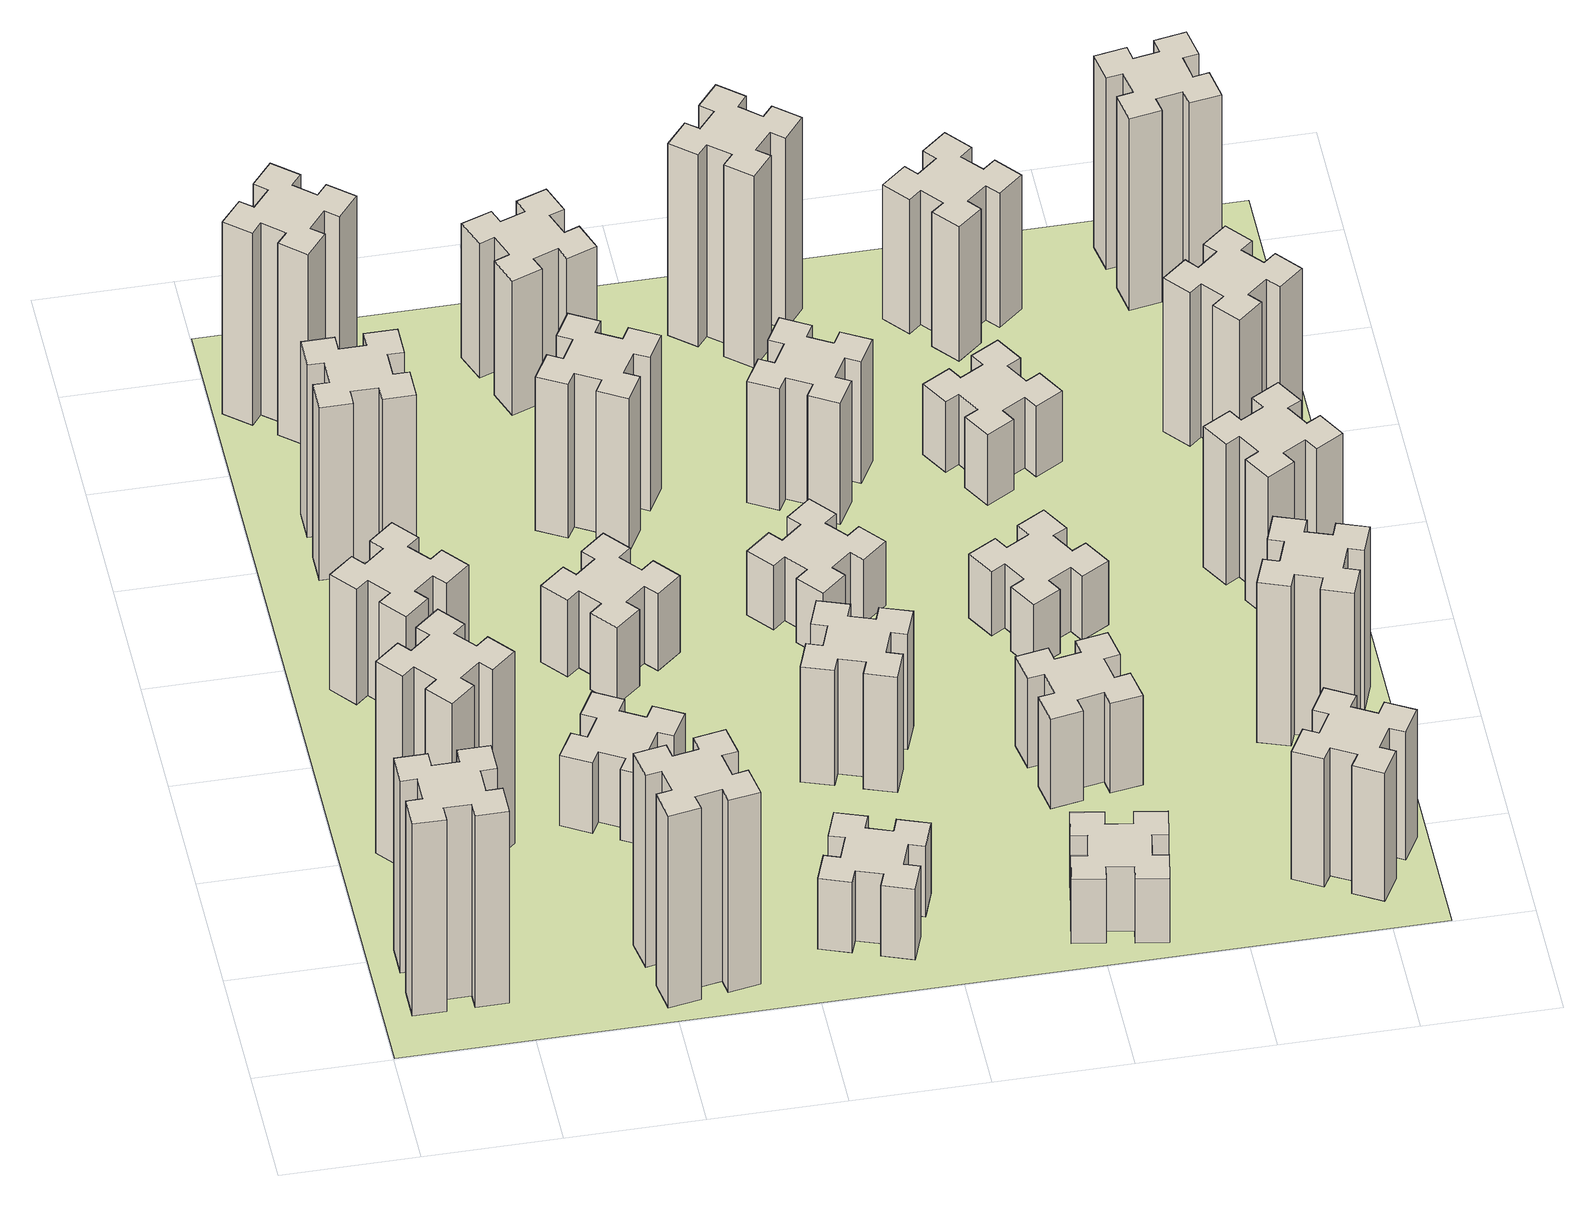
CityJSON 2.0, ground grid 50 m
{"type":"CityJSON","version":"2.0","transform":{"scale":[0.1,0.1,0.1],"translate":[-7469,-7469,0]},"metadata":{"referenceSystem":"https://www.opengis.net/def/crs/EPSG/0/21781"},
"CityObjects":{
"building1":{"type":"Building","attributes":{"class":"1000","function":"1000","usage":"1000","yearOfConstruction":2016,"roofType":"1000","measuredHeight":90,"storeysAboveGround":30,"storeysBelowGround":0},"geometry":[{"type":"Solid","lod":"1","boundaries":[[[[0,1,2,3,4,5,6,7,8,9,10,11,12,13,14,15,16,17,18,19]],[[17,16,20,21]],[[16,15,22,20]],[[15,14,23,22]],[[14,13,24,23]],[[13,12,25,24]],[[12,11,26,25]],[[11,10,27,26]],[[10,9,28,27]],[[9,8,29,28]],[[8,7,30,29]],[[7,6,31,30]],[[6,5,32,31]],[[5,4,33,32]],[[4,3,34,33]],[[3,2,35,34]],[[2,1,36,35]],[[1,0,37,36]],[[0,19,38,37]],[[19,18,39,38]],[[18,17,21,39]],[[24,25,26,27,28,29,30,31,32,33,34,35,36,37,38,39,21,20,22,23]]]]}]},
"building2":{"type":"Building","attributes":{"class":"1000","function":"1000","usage":"1000","yearOfConstruction":2016,"roofType":"1000","measuredHeight":90,"storeysAboveGround":30,"storeysBelowGround":0},"geometry":[{"type":"Solid","lod":"1","boundaries":[[[[40,41,42,43,44,45,46,47,48,49,50,51,52,53,54,55,56,57,58,59]],[[57,56,60,61]],[[56,55,62,60]],[[55,54,63,62]],[[54,53,64,63]],[[53,52,65,64]],[[52,51,66,65]],[[51,50,67,66]],[[50,49,68,67]],[[49,48,69,68]],[[48,47,70,69]],[[47,46,71,70]],[[46,45,72,71]],[[45,44,73,72]],[[44,43,74,73]],[[43,42,75,74]],[[42,41,76,75]],[[41,40,77,76]],[[40,59,78,77]],[[59,58,79,78]],[[58,57,61,79]],[[64,65,66,67,68,69,70,71,72,73,74,75,76,77,78,79,61,60,62,63]]]]}]},
"building3":{"type":"Building","attributes":{"class":"1000","function":"1000","usage":"1000","yearOfConstruction":2016,"roofType":"1000","measuredHeight":54,"storeysAboveGround":30,"storeysBelowGround":0},"geometry":[{"type":"Solid","lod":"1","boundaries":[[[[80,81,82,83,84,85,86,87,88,89,90,91,92,93,94,95,96,97,98,99]],[[97,96,100,101]],[[96,95,102,100]],[[95,94,103,102]],[[94,93,104,103]],[[93,92,105,104]],[[92,91,106,105]],[[91,90,107,106]],[[90,89,108,107]],[[89,88,109,108]],[[88,87,110,109]],[[87,86,111,110]],[[86,85,112,111]],[[85,84,113,112]],[[84,83,114,113]],[[83,82,115,114]],[[82,81,116,115]],[[81,80,117,116]],[[80,99,118,117]],[[99,98,119,118]],[[98,97,101,119]],[[104,105,106,107,108,109,110,111,112,113,114,115,116,117,118,119,101,100,102,103]]]]}]},
"building4":{"type":"Building","attributes":{"class":"1000","function":"1000","usage":"1000","yearOfConstruction":2016,"roofType":"1000","measuredHeight":81,"storeysAboveGround":30,"storeysBelowGround":0},"geometry":[{"type":"Solid","lod":"1","boundaries":[[[[120,121,122,123,124,125,126,127,128,129,130,131,132,133,134,135,136,137,138,139]],[[137,136,140,141]],[[136,135,142,140]],[[135,134,143,142]],[[134,133,144,143]],[[133,132,145,144]],[[132,131,146,145]],[[131,130,147,146]],[[130,129,148,147]],[[129,128,149,148]],[[128,127,150,149]],[[127,126,151,150]],[[126,125,152,151]],[[125,124,153,152]],[[124,123,154,153]],[[123,122,155,154]],[[122,121,156,155]],[[121,120,157,156]],[[120,139,158,157]],[[139,138,159,158]],[[138,137,141,159]],[[144,145,146,147,148,149,150,151,152,153,154,155,156,157,158,159,141,140,142,143]]]]}]},
"building5":{"type":"Building","attributes":{"class":"1000","function":"1000","usage":"1000","yearOfConstruction":2016,"roofType":"1000","measuredHeight":90,"storeysAboveGround":30,"storeysBelowGround":0},"geometry":[{"type":"Solid","lod":"1","boundaries":[[[[160,161,162,163,164,165,166,167,168,169,170,171,172,173,174,175,176,177,178,179]],[[177,176,180,181]],[[176,175,182,180]],[[175,174,183,182]],[[174,173,184,183]],[[173,172,185,184]],[[172,171,186,185]],[[171,170,187,186]],[[170,169,188,187]],[[169,168,189,188]],[[168,167,190,189]],[[167,166,191,190]],[[166,165,192,191]],[[165,164,193,192]],[[164,163,194,193]],[[163,162,195,194]],[[162,161,196,195]],[[161,160,197,196]],[[160,179,198,197]],[[179,178,199,198]],[[178,177,181,199]],[[184,185,186,187,188,189,190,191,192,193,194,195,196,197,198,199,181,180,182,183]]]]}]},
"building6":{"type":"Building","attributes":{"class":"1000","function":"1000","usage":"1000","yearOfConstruction":2016,"roofType":"1000","measuredHeight":90,"storeysAboveGround":30,"storeysBelowGround":0},"geometry":[{"type":"Solid","lod":"1","boundaries":[[[[200,201,202,203,204,205,206,207,208,209,210,211,212,213,214,215,216,217,218,219]],[[217,216,220,221]],[[216,215,222,220]],[[215,214,223,222]],[[214,213,224,223]],[[213,212,225,224]],[[212,211,226,225]],[[211,210,227,226]],[[210,209,228,227]],[[209,208,229,228]],[[208,207,230,229]],[[207,206,231,230]],[[206,205,232,231]],[[205,204,233,232]],[[204,203,234,233]],[[203,202,235,234]],[[202,201,236,235]],[[201,200,237,236]],[[200,219,238,237]],[[219,218,239,238]],[[218,217,221,239]],[[224,225,226,227,228,229,230,231,232,233,234,235,236,237,238,239,221,220,222,223]]]]}]},
"building7":{"type":"Building","attributes":{"class":"1000","function":"1000","usage":"1000","yearOfConstruction":2016,"roofType":"1000","measuredHeight":33,"storeysAboveGround":30,"storeysBelowGround":0},"geometry":[{"type":"Solid","lod":"1","boundaries":[[[[240,241,242,243,244,245,246,247,248,249,250,251,252,253,254,255,256,257,258,259]],[[257,256,260,261]],[[256,255,262,260]],[[255,254,263,262]],[[254,253,264,263]],[[253,252,265,264]],[[252,251,266,265]],[[251,250,267,266]],[[250,249,268,267]],[[249,248,269,268]],[[248,247,270,269]],[[247,246,271,270]],[[246,245,272,271]],[[245,244,273,272]],[[244,243,274,273]],[[243,242,275,274]],[[242,241,276,275]],[[241,240,277,276]],[[240,259,278,277]],[[259,258,279,278]],[[258,257,261,279]],[[264,265,266,267,268,269,270,271,272,273,274,275,276,277,278,279,261,260,262,263]]]]}]},
"building8":{"type":"Building","attributes":{"class":"1000","function":"1000","usage":"1000","yearOfConstruction":2016,"roofType":"1000","measuredHeight":36,"storeysAboveGround":30,"storeysBelowGround":0},"geometry":[{"type":"Solid","lod":"1","boundaries":[[[[280,281,282,283,284,285,286,287,288,289,290,291,292,293,294,295,296,297,298,299]],[[297,296,300,301]],[[296,295,302,300]],[[295,294,303,302]],[[294,293,304,303]],[[293,292,305,304]],[[292,291,306,305]],[[291,290,307,306]],[[290,289,308,307]],[[289,288,309,308]],[[288,287,310,309]],[[287,286,311,310]],[[286,285,312,311]],[[285,284,313,312]],[[284,283,314,313]],[[283,282,315,314]],[[282,281,316,315]],[[281,280,317,316]],[[280,299,318,317]],[[299,298,319,318]],[[298,297,301,319]],[[304,305,306,307,308,309,310,311,312,313,314,315,316,317,318,319,301,300,302,303]]]]}]},
"building9":{"type":"Building","attributes":{"class":"1000","function":"1000","usage":"1000","yearOfConstruction":2016,"roofType":"1000","measuredHeight":33,"storeysAboveGround":30,"storeysBelowGround":0},"geometry":[{"type":"Solid","lod":"1","boundaries":[[[[320,321,322,323,324,325,326,327,328,329,330,331,332,333,334,335,336,337,338,339]],[[337,336,340,341]],[[336,335,342,340]],[[335,334,343,342]],[[334,333,344,343]],[[333,332,345,344]],[[332,331,346,345]],[[331,330,347,346]],[[330,329,348,347]],[[329,328,349,348]],[[328,327,350,349]],[[327,326,351,350]],[[326,325,352,351]],[[325,324,353,352]],[[324,323,354,353]],[[323,322,355,354]],[[322,321,356,355]],[[321,320,357,356]],[[320,339,358,357]],[[339,338,359,358]],[[338,337,341,359]],[[344,345,346,347,348,349,350,351,352,353,354,355,356,357,358,359,341,340,342,343]]]]}]},
"building10":{"type":"Building","attributes":{"class":"1000","function":"1000","usage":"1000","yearOfConstruction":2016,"roofType":"1000","measuredHeight":72,"storeysAboveGround":30,"storeysBelowGround":0},"geometry":[{"type":"Solid","lod":"1","boundaries":[[[[360,361,362,363,364,365,366,367,368,369,370,371,372,373,374,375,376,377,378,379]],[[377,376,380,381]],[[376,375,382,380]],[[375,374,383,382]],[[374,373,384,383]],[[373,372,385,384]],[[372,371,386,385]],[[371,370,387,386]],[[370,369,388,387]],[[369,368,389,388]],[[368,367,390,389]],[[367,366,391,390]],[[366,365,392,391]],[[365,364,393,392]],[[364,363,394,393]],[[363,362,395,394]],[[362,361,396,395]],[[361,360,397,396]],[[360,379,398,397]],[[379,378,399,398]],[[378,377,381,399]],[[384,385,386,387,388,389,390,391,392,393,394,395,396,397,398,399,381,380,382,383]]]]}]},
"building11":{"type":"Building","attributes":{"class":"1000","function":"1000","usage":"1000","yearOfConstruction":2016,"roofType":"1000","measuredHeight":63,"storeysAboveGround":30,"storeysBelowGround":0},"geometry":[{"type":"Solid","lod":"1","boundaries":[[[[400,401,402,403,404,405,406,407,408,409,410,411,412,413,414,415,416,417,418,419]],[[417,416,420,421]],[[416,415,422,420]],[[415,414,423,422]],[[414,413,424,423]],[[413,412,425,424]],[[412,411,426,425]],[[411,410,427,426]],[[410,409,428,427]],[[409,408,429,428]],[[408,407,430,429]],[[407,406,431,430]],[[406,405,432,431]],[[405,404,433,432]],[[404,403,434,433]],[[403,402,435,434]],[[402,401,436,435]],[[401,400,437,436]],[[400,419,438,437]],[[419,418,439,438]],[[418,417,421,439]],[[424,425,426,427,428,429,430,431,432,433,434,435,436,437,438,439,421,420,422,423]]]]}]},
"building12":{"type":"Building","attributes":{"class":"1000","function":"1000","usage":"1000","yearOfConstruction":2016,"roofType":"1000","measuredHeight":54,"storeysAboveGround":30,"storeysBelowGround":0},"geometry":[{"type":"Solid","lod":"1","boundaries":[[[[440,441,442,443,444,445,446,447,448,449,450,451,452,453,454,455,456,457,458,459]],[[457,456,460,461]],[[456,455,462,460]],[[455,454,463,462]],[[454,453,464,463]],[[453,452,465,464]],[[452,451,466,465]],[[451,450,467,466]],[[450,449,468,467]],[[449,448,469,468]],[[448,447,470,469]],[[447,446,471,470]],[[446,445,472,471]],[[445,444,473,472]],[[444,443,474,473]],[[443,442,475,474]],[[442,441,476,475]],[[441,440,477,476]],[[440,459,478,477]],[[459,458,479,478]],[[458,457,461,479]],[[464,465,466,467,468,469,470,471,472,473,474,475,476,477,478,479,461,460,462,463]]]]}]},
"building13":{"type":"Building","attributes":{"class":"1000","function":"1000","usage":"1000","yearOfConstruction":2016,"roofType":"1000","measuredHeight":30,"storeysAboveGround":30,"storeysBelowGround":0},"geometry":[{"type":"Solid","lod":"1","boundaries":[[[[480,481,482,483,484,485,486,487,488,489,490,491,492,493,494,495,496,497,498,499]],[[497,496,500,501]],[[496,495,502,500]],[[495,494,503,502]],[[494,493,504,503]],[[493,492,505,504]],[[492,491,506,505]],[[491,490,507,506]],[[490,489,508,507]],[[489,488,509,508]],[[488,487,510,509]],[[487,486,511,510]],[[486,485,512,511]],[[485,484,513,512]],[[484,483,514,513]],[[483,482,515,514]],[[482,481,516,515]],[[481,480,517,516]],[[480,499,518,517]],[[499,498,519,518]],[[498,497,501,519]],[[504,505,506,507,508,509,510,511,512,513,514,515,516,517,518,519,501,500,502,503]]]]}]},
"building14":{"type":"Building","attributes":{"class":"1000","function":"1000","usage":"1000","yearOfConstruction":2016,"roofType":"1000","measuredHeight":30,"storeysAboveGround":30,"storeysBelowGround":0},"geometry":[{"type":"Solid","lod":"1","boundaries":[[[[520,521,522,523,524,525,526,527,528,529,530,531,532,533,534,535,536,537,538,539]],[[537,536,540,541]],[[536,535,542,540]],[[535,534,543,542]],[[534,533,544,543]],[[533,532,545,544]],[[532,531,546,545]],[[531,530,547,546]],[[530,529,548,547]],[[529,528,549,548]],[[528,527,550,549]],[[527,526,551,550]],[[526,525,552,551]],[[525,524,553,552]],[[524,523,554,553]],[[523,522,555,554]],[[522,521,556,555]],[[521,520,557,556]],[[520,539,558,557]],[[539,538,559,558]],[[538,537,541,559]],[[544,545,546,547,548,549,550,551,552,553,554,555,556,557,558,559,541,540,542,543]]]]}]},
"building15":{"type":"Building","attributes":{"class":"1000","function":"1000","usage":"1000","yearOfConstruction":2016,"roofType":"1000","measuredHeight":57,"storeysAboveGround":30,"storeysBelowGround":0},"geometry":[{"type":"Solid","lod":"1","boundaries":[[[[560,561,562,563,564,565,566,567,568,569,570,571,572,573,574,575,576,577,578,579]],[[577,576,580,581]],[[576,575,582,580]],[[575,574,583,582]],[[574,573,584,583]],[[573,572,585,584]],[[572,571,586,585]],[[571,570,587,586]],[[570,569,588,587]],[[569,568,589,588]],[[568,567,590,589]],[[567,566,591,590]],[[566,565,592,591]],[[565,564,593,592]],[[564,563,594,593]],[[563,562,595,594]],[[562,561,596,595]],[[561,560,597,596]],[[560,579,598,597]],[[579,578,599,598]],[[578,577,581,599]],[[584,585,586,587,588,589,590,591,592,593,594,595,596,597,598,599,581,580,582,583]]]]}]},
"building16":{"type":"Building","attributes":{"class":"1000","function":"1000","usage":"1000","yearOfConstruction":2016,"roofType":"1000","measuredHeight":90,"storeysAboveGround":30,"storeysBelowGround":0},"geometry":[{"type":"Solid","lod":"1","boundaries":[[[[600,601,602,603,604,605,606,607,608,609,610,611,612,613,614,615,616,617,618,619]],[[617,616,620,621]],[[616,615,622,620]],[[615,614,623,622]],[[614,613,624,623]],[[613,612,625,624]],[[612,611,626,625]],[[611,610,627,626]],[[610,609,628,627]],[[609,608,629,628]],[[608,607,630,629]],[[607,606,631,630]],[[606,605,632,631]],[[605,604,633,632]],[[604,603,634,633]],[[603,602,635,634]],[[602,601,636,635]],[[601,600,637,636]],[[600,619,638,637]],[[619,618,639,638]],[[618,617,621,639]],[[624,625,626,627,628,629,630,631,632,633,634,635,636,637,638,639,621,620,622,623]]]]}]},
"building17":{"type":"Building","attributes":{"class":"1000","function":"1000","usage":"1000","yearOfConstruction":2016,"roofType":"1000","measuredHeight":42,"storeysAboveGround":30,"storeysBelowGround":0},"geometry":[{"type":"Solid","lod":"1","boundaries":[[[[640,641,642,643,644,645,646,647,648,649,650,651,652,653,654,655,656,657,658,659]],[[657,656,660,661]],[[656,655,662,660]],[[655,654,663,662]],[[654,653,664,663]],[[653,652,665,664]],[[652,651,666,665]],[[651,650,667,666]],[[650,649,668,667]],[[649,648,669,668]],[[648,647,670,669]],[[647,646,671,670]],[[646,645,672,671]],[[645,644,673,672]],[[644,643,674,673]],[[643,642,675,674]],[[642,641,676,675]],[[641,640,677,676]],[[640,659,678,677]],[[659,658,679,678]],[[658,657,661,679]],[[664,665,666,667,668,669,670,671,672,673,674,675,676,677,678,679,661,660,662,663]]]]}]},
"building18":{"type":"Building","attributes":{"class":"1000","function":"1000","usage":"1000","yearOfConstruction":2016,"roofType":"1000","measuredHeight":30,"storeysAboveGround":30,"storeysBelowGround":0},"geometry":[{"type":"Solid","lod":"1","boundaries":[[[[680,681,682,683,684,685,686,687,688,689,690,691,692,693,694,695,696,697,698,699]],[[697,696,700,701]],[[696,695,702,700]],[[695,694,703,702]],[[694,693,704,703]],[[693,692,705,704]],[[692,691,706,705]],[[691,690,707,706]],[[690,689,708,707]],[[689,688,709,708]],[[688,687,710,709]],[[687,686,711,710]],[[686,685,712,711]],[[685,684,713,712]],[[684,683,714,713]],[[683,682,715,714]],[[682,681,716,715]],[[681,680,717,716]],[[680,699,718,717]],[[699,698,719,718]],[[698,697,701,719]],[[704,705,706,707,708,709,710,711,712,713,714,715,716,717,718,719,701,700,702,703]]]]}]},
"building19":{"type":"Building","attributes":{"class":"1000","function":"1000","usage":"1000","yearOfConstruction":2016,"roofType":"1000","measuredHeight":33,"storeysAboveGround":30,"storeysBelowGround":0},"geometry":[{"type":"Solid","lod":"1","boundaries":[[[[720,721,722,723,724,725,726,727,728,729,730,731,732,733,734,735,736,737,738,739]],[[737,736,740,741]],[[736,735,742,740]],[[735,734,743,742]],[[734,733,744,743]],[[733,732,745,744]],[[732,731,746,745]],[[731,730,747,746]],[[730,729,748,747]],[[729,728,749,748]],[[728,727,750,749]],[[727,726,751,750]],[[726,725,752,751]],[[725,724,753,752]],[[724,723,754,753]],[[723,722,755,754]],[[722,721,756,755]],[[721,720,757,756]],[[720,739,758,757]],[[739,738,759,758]],[[738,737,741,759]],[[744,745,746,747,748,749,750,751,752,753,754,755,756,757,758,759,741,740,742,743]]]]}]},
"building20":{"type":"Building","attributes":{"class":"1000","function":"1000","usage":"1000","yearOfConstruction":2016,"roofType":"1000","measuredHeight":60,"storeysAboveGround":30,"storeysBelowGround":0},"geometry":[{"type":"Solid","lod":"1","boundaries":[[[[760,761,762,763,764,765,766,767,768,769,770,771,772,773,774,775,776,777,778,779]],[[777,776,780,781]],[[776,775,782,780]],[[775,774,783,782]],[[774,773,784,783]],[[773,772,785,784]],[[772,771,786,785]],[[771,770,787,786]],[[770,769,788,787]],[[769,768,789,788]],[[768,767,790,789]],[[767,766,791,790]],[[766,765,792,791]],[[765,764,793,792]],[[764,763,794,793]],[[763,762,795,794]],[[762,761,796,795]],[[761,760,797,796]],[[760,779,798,797]],[[779,778,799,798]],[[778,777,781,799]],[[784,785,786,787,788,789,790,791,792,793,794,795,796,797,798,799,781,780,782,783]]]]}]},
"building21":{"type":"Building","attributes":{"class":"1000","function":"1000","usage":"1000","yearOfConstruction":2016,"roofType":"1000","measuredHeight":63,"storeysAboveGround":30,"storeysBelowGround":0},"geometry":[{"type":"Solid","lod":"1","boundaries":[[[[800,801,802,803,804,805,806,807,808,809,810,811,812,813,814,815,816,817,818,819]],[[817,816,820,821]],[[816,815,822,820]],[[815,814,823,822]],[[814,813,824,823]],[[813,812,825,824]],[[812,811,826,825]],[[811,810,827,826]],[[810,809,828,827]],[[809,808,829,828]],[[808,807,830,829]],[[807,806,831,830]],[[806,805,832,831]],[[805,804,833,832]],[[804,803,834,833]],[[803,802,835,834]],[[802,801,836,835]],[[801,800,837,836]],[[800,819,838,837]],[[819,818,839,838]],[[818,817,821,839]],[[824,825,826,827,828,829,830,831,832,833,834,835,836,837,838,839,821,820,822,823]]]]}]},
"building22":{"type":"Building","attributes":{"class":"1000","function":"1000","usage":"1000","yearOfConstruction":2016,"roofType":"1000","measuredHeight":75,"storeysAboveGround":30,"storeysBelowGround":0},"geometry":[{"type":"Solid","lod":"1","boundaries":[[[[840,841,842,843,844,845,846,847,848,849,850,851,852,853,854,855,856,857,858,859]],[[857,856,860,861]],[[856,855,862,860]],[[855,854,863,862]],[[854,853,864,863]],[[853,852,865,864]],[[852,851,866,865]],[[851,850,867,866]],[[850,849,868,867]],[[849,848,869,868]],[[848,847,870,869]],[[847,846,871,870]],[[846,845,872,871]],[[845,844,873,872]],[[844,843,874,873]],[[843,842,875,874]],[[842,841,876,875]],[[841,840,877,876]],[[840,859,878,877]],[[859,858,879,878]],[[858,857,861,879]],[[864,865,866,867,868,869,870,871,872,873,874,875,876,877,878,879,861,860,862,863]]]]}]},
"building23":{"type":"Building","attributes":{"class":"1000","function":"1000","usage":"1000","yearOfConstruction":2016,"roofType":"1000","measuredHeight":66,"storeysAboveGround":30,"storeysBelowGround":0},"geometry":[{"type":"Solid","lod":"1","boundaries":[[[[880,881,882,883,884,885,886,887,888,889,890,891,892,893,894,895,896,897,898,899]],[[897,896,900,901]],[[896,895,902,900]],[[895,894,903,902]],[[894,893,904,903]],[[893,892,905,904]],[[892,891,906,905]],[[891,890,907,906]],[[890,889,908,907]],[[889,888,909,908]],[[888,887,910,909]],[[887,886,911,910]],[[886,885,912,911]],[[885,884,913,912]],[[884,883,914,913]],[[883,882,915,914]],[[882,881,916,915]],[[881,880,917,916]],[[880,899,918,917]],[[899,898,919,918]],[[898,897,901,919]],[[904,905,906,907,908,909,910,911,912,913,914,915,916,917,918,919,901,900,902,903]]]]}]},
"building24":{"type":"Building","attributes":{"class":"1000","function":"1000","usage":"1000","yearOfConstruction":2016,"roofType":"1000","measuredHeight":72,"storeysAboveGround":30,"storeysBelowGround":0},"geometry":[{"type":"Solid","lod":"1","boundaries":[[[[920,921,922,923,924,925,926,927,928,929,930,931,932,933,934,935,936,937,938,939]],[[937,936,940,941]],[[936,935,942,940]],[[935,934,943,942]],[[934,933,944,943]],[[933,932,945,944]],[[932,931,946,945]],[[931,930,947,946]],[[930,929,948,947]],[[929,928,949,948]],[[928,927,950,949]],[[927,926,951,950]],[[926,925,952,951]],[[925,924,953,952]],[[924,923,954,953]],[[923,922,955,954]],[[922,921,956,955]],[[921,920,957,956]],[[920,939,958,957]],[[939,938,959,958]],[[938,937,941,959]],[[944,945,946,947,948,949,950,951,952,953,954,955,956,957,958,959,941,940,942,943]]]]}]},
"building25":{"type":"Building","attributes":{"class":"1000","function":"1000","usage":"1000","yearOfConstruction":2016,"roofType":"1000","measuredHeight":90,"storeysAboveGround":30,"storeysBelowGround":0},"geometry":[{"type":"Solid","lod":"1","boundaries":[[[[960,961,962,963,964,965,966,967,968,969,970,971,972,973,974,975,976,977,978,979]],[[977,976,980,981]],[[976,975,982,980]],[[975,974,983,982]],[[974,973,984,983]],[[973,972,985,984]],[[972,971,986,985]],[[971,970,987,986]],[[970,969,988,987]],[[969,968,989,988]],[[968,967,990,989]],[[967,966,991,990]],[[966,965,992,991]],[[965,964,993,992]],[[964,963,994,993]],[[963,962,995,994]],[[962,961,996,995]],[[961,960,997,996]],[[960,979,998,997]],[[979,978,999,998]],[[978,977,981,999]],[[984,985,986,987,988,989,990,991,992,993,994,995,996,997,998,999,981,980,982,983]]]]}]},
"landuse1":{"type":"LandUse","attributes":{"name":"plot1","function":"1010"},"geometry":[{"type":"MultiSurface","lod":"1","boundaries":[[[1000,1001,1002,1003]]]}]}
},
"vertices":[
[165,425,0],[165,325,0],[105,325,0],[105,205,0],[225,205,0],[225,265,0],[325,265,0],[325,205,0],[445,205,0],[445,325,0],[385,325,0],[385,425,0],[445,425,0],[445,545,0],[325,545,0],[325,485,0],[225,485,0],[225,545,0],[105,545,0],[105,425,0],[225,485,900],[225,545,900],[325,485,900],[325,545,900],[445,545,900],[445,425,900],[385,425,900],[385,325,900],[445,325,900],[445,205,900],[325,205,900],[325,265,900],[225,265,900],[225,205,900],[105,205,900],[105,325,900],[165,325,900],[165,425,900],[105,425,900],[105,545,900],
[492,1048,0],[427,1124,0],[473,1163,0],[396,1255,0],[304,1178,0],[343,1132,0],[266,1067,0],[228,1113,0],[136,1036,0],[213,944,0],[259,983,0],[323,906,0],[277,868,0],[354,776,0],[446,853,0],[408,899,0],[484,963,0],[523,917,0],[615,994,0],[538,1086,0],[484,963,900],[523,917,900],[408,899,900],[446,853,900],[354,776,900],[277,868,900],[323,906,900],[259,983,900],[213,944,900],[136,1036,900],[228,1113,900],[266,1067,900],[343,1132,900],[304,1178,900],[396,1255,900],[473,1163,900],[427,1124,900],[492,1048,900],[538,1086,900],[615,994,900],
[492,1888,0],[427,1964,0],[473,2003,0],[396,2095,0],[304,2018,0],[343,1972,0],[266,1907,0],[228,1953,0],[136,1876,0],[213,1784,0],[259,1823,0],[323,1746,0],[277,1708,0],[354,1616,0],[446,1693,0],[408,1739,0],[484,1803,0],[523,1757,0],[615,1834,0],[538,1926,0],[484,1803,540],[523,1757,540],[408,1739,540],[446,1693,540],[354,1616,540],[277,1708,540],[323,1746,540],[259,1823,540],[213,1784,540],[136,1876,540],[228,1953,540],[266,1907,540],[343,1972,540],[304,2018,540],[396,2095,540],[473,2003,540],[427,1964,540],[492,1888,540],[538,1926,540],[615,1834,540],
[485,2545,0],[485,2645,0],[545,2645,0],[545,2765,0],[425,2765,0],[425,2705,0],[325,2705,0],[325,2765,0],[205,2765,0],[205,2645,0],[265,2645,0],[265,2545,0],[205,2545,0],[205,2425,0],[325,2425,0],[325,2485,0],[425,2485,0],[425,2425,0],[545,2425,0],[545,2545,0],[425,2485,810],[425,2425,810],[325,2485,810],[325,2425,810],[205,2425,810],[205,2545,810],[265,2545,810],[265,2645,810],[205,2645,810],[205,2765,810],[325,2765,810],[325,2705,810],[425,2705,810],[425,2765,810],[545,2765,810],[545,2645,810],[485,2645,810],[485,2545,810],[545,2545,810],[545,2425,810],
[1085,158,0],[1184,176,0],[1194,117,0],[1312,137,0],[1291,256,0],[1232,245,0],[1215,344,0],[1274,354,0],[1253,472,0],[1135,451,0],[1145,392,0],[1047,375,0],[1037,434,0],[918,413,0],[939,295,0],[998,305,0],[1016,207,0],[957,197,0],[977,78,0],[1096,99,0],[1016,207,900],[957,197,900],[998,305,900],[939,295,900],[918,413,900],[1037,434,900],[1047,375,900],[1145,392,900],[1135,451,900],[1253,472,900],[1274,354,900],[1215,344,900],[1232,245,900],[1291,256,900],[1312,137,900],[1194,117,900],[1184,176,900],[1085,158,900],[1096,99,900],[977,78,900],
[384,3387,0],[308,3452,0],[346,3498,0],[254,3575,0],[177,3483,0],[223,3444,0],[159,3368,0],[113,3406,0],[36,3314,0],[128,3237,0],[166,3283,0],[243,3219,0],[204,3173,0],[296,3096,0],[373,3188,0],[327,3226,0],[392,3303,0],[438,3264,0],[515,3356,0],[423,3433,0],[392,3303,900],[438,3264,900],[327,3226,900],[373,3188,900],[296,3096,900],[204,3173,900],[243,3219,900],[166,3283,900],[128,3237,900],[36,3314,900],[113,3406,900],[159,3368,900],[223,3444,900],[177,3483,900],[254,3575,900],[346,3498,900],[308,3452,900],[384,3387,900],[423,3433,900],[515,3356,900],
[1086,1017,0],[1136,1104,0],[1188,1074,0],[1248,1178,0],[1144,1238,0],[1114,1186,0],[1027,1236,0],[1057,1288,0],[953,1348,0],[893,1244,0],[945,1214,0],[895,1127,0],[843,1157,0],[783,1053,0],[887,993,0],[917,1045,0],[1004,995,0],[974,943,0],[1078,883,0],[1138,987,0],[1004,995,330],[974,943,330],[917,1045,330],[887,993,330],[783,1053,330],[843,1157,330],[895,1127,330],[945,1214,330],[893,1244,330],[953,1348,330],[1057,1288,330],[1027,1236,330],[1114,1186,330],[1144,1238,330],[1248,1178,330],[1188,1074,330],[1136,1104,330],[1086,1017,330],[1138,987,330],[1078,883,330],
[1083,1972,0],[1006,1907,0],[968,1953,0],[876,1876,0],[953,1784,0],[999,1823,0],[1063,1746,0],[1017,1708,0],[1094,1616,0],[1186,1693,0],[1148,1739,0],[1224,1803,0],[1263,1757,0],[1355,1834,0],[1278,1926,0],[1232,1888,0],[1167,1964,0],[1213,2003,0],[1136,2095,0],[1044,2018,0],[1167,1964,360],[1213,2003,360],[1232,1888,360],[1278,1926,360],[1355,1834,360],[1263,1757,360],[1224,1803,360],[1148,1739,360],[1186,1693,360],[1094,1616,360],[1017,1708,360],[1063,1746,360],[999,1823,360],[953,1784,360],[876,1876,360],[968,1953,360],[1006,1907,360],[1083,1972,360],[1044,2018,360],[1136,2095,360],
[1669,460,0],[1635,366,0],[1579,387,0],[1537,274,0],[1650,233,0],[1671,289,0],[1765,255,0],[1744,199,0],[1857,157,0],[1898,270,0],[1842,291,0],[1876,385,0],[1932,364,0],[1973,477,0],[1860,518,0],[1840,462,0],[1746,496,0],[1767,552,0],[1654,593,0],[1613,480,0],[1746,496,330],[1767,552,330],[1840,462,330],[1860,518,330],[1973,477,330],[1932,364,330],[1876,385,330],[1842,291,330],[1898,270,330],[1857,157,330],[1744,199,330],[1765,255,330],[1671,289,330],[1650,233,330],[1537,274,330],[1579,387,330],[1635,366,330],[1669,460,330],[1613,480,330],[1654,593,330],
[1314,2666,0],[1227,2716,0],[1257,2768,0],[1153,2828,0],[1093,2724,0],[1145,2694,0],[1095,2607,0],[1043,2637,0],[983,2533,0],[1087,2473,0],[1117,2525,0],[1204,2475,0],[1174,2423,0],[1278,2363,0],[1338,2467,0],[1286,2497,0],[1336,2584,0],[1388,2554,0],[1448,2658,0],[1344,2718,0],[1336,2584,720],[1388,2554,720],[1286,2497,720],[1338,2467,720],[1278,2363,720],[1174,2423,720],[1204,2475,720],[1117,2525,720],[1087,2473,720],[983,2533,720],[1043,2637,720],[1095,2607,720],[1145,2694,720],[1093,2724,720],[1153,2828,720],[1257,2768,720],[1227,2716,720],[1314,2666,720],[1344,2718,720],[1448,2658,720],
[1125,3456,0],[1031,3422,0],[1010,3478,0],[897,3437,0],[939,3324,0],[995,3345,0],[1029,3251,0],[973,3230,0],[1014,3117,0],[1127,3159,0],[1106,3215,0],[1200,3249,0],[1220,3193,0],[1333,3234,0],[1292,3347,0],[1236,3326,0],[1202,3420,0],[1258,3440,0],[1217,3553,0],[1104,3512,0],[1202,3420,630],[1258,3440,630],[1236,3326,630],[1292,3347,630],[1333,3234,630],[1220,3193,630],[1200,3249,630],[1106,3215,630],[1127,3159,630],[1014,3117,630],[973,3230,630],[1029,3251,630],[995,3345,630],[939,3324,630],[897,3437,630],[1010,3478,630],[1031,3422,630],[1125,3456,630],[1104,3512,630],[1217,3553,630],
[1769,1300,0],[1735,1206,0],[1679,1227,0],[1637,1114,0],[1750,1073,0],[1771,1129,0],[1865,1095,0],[1844,1039,0],[1957,997,0],[1998,1110,0],[1942,1131,0],[1976,1225,0],[2032,1204,0],[2073,1317,0],[1960,1358,0],[1940,1302,0],[1846,1336,0],[1867,1392,0],[1754,1433,0],[1713,1320,0],[1846,1336,540],[1867,1392,540],[1940,1302,540],[1960,1358,540],[2073,1317,540],[2032,1204,540],[1976,1225,540],[1942,1131,540],[1998,1110,540],[1957,997,540],[1844,1039,540],[1865,1095,540],[1771,1129,540],[1750,1073,540],[1637,1114,540],[1679,1227,540],[1735,1206,540],[1769,1300,540],[1713,1320,540],[1754,1433,540],
[1972,1988,0],[1907,2064,0],[1953,2103,0],[1876,2195,0],[1784,2118,0],[1823,2072,0],[1746,2007,0],[1708,2053,0],[1616,1976,0],[1693,1884,0],[1739,1923,0],[1803,1846,0],[1757,1808,0],[1834,1716,0],[1926,1793,0],[1888,1839,0],[1964,1903,0],[2003,1857,0],[2095,1934,0],[2018,2026,0],[1964,1903,300],[2003,1857,300],[1888,1839,300],[1926,1793,300],[1834,1716,300],[1757,1808,300],[1803,1846,300],[1739,1923,300],[1693,1884,300],[1616,1976,300],[1708,2053,300],[1746,2007,300],[1823,2072,300],[1784,2118,300],[1876,2195,300],[1953,2103,300],[1907,2064,300],[1972,1988,300],[2018,2026,300],[2095,1934,300],
[2496,344,0],[2478,245,0],[2419,256,0],[2398,137,0],[2517,117,0],[2527,176,0],[2625,158,0],[2615,99,0],[2733,78,0],[2754,197,0],[2695,207,0],[2712,305,0],[2771,295,0],[2792,413,0],[2674,434,0],[2664,375,0],[2565,392,0],[2576,451,0],[2457,472,0],[2437,354,0],[2565,392,300],[2576,451,300],[2664,375,300],[2674,434,300],[2792,413,300],[2771,295,300],[2712,305,300],[2695,207,300],[2754,197,300],[2733,78,300],[2615,99,300],[2625,158,300],[2527,176,300],[2517,117,300],[2398,137,300],[2419,256,300],[2478,245,300],[2496,344,300],[2437,354,300],[2457,472,300],
[2026,2497,0],[2076,2584,0],[2128,2554,0],[2188,2658,0],[2084,2718,0],[2054,2666,0],[1967,2716,0],[1997,2768,0],[1893,2828,0],[1833,2724,0],[1885,2694,0],[1835,2607,0],[1783,2637,0],[1723,2533,0],[1827,2473,0],[1857,2525,0],[1944,2475,0],[1914,2423,0],[2018,2363,0],[2078,2467,0],[1944,2475,570],[1914,2423,570],[1857,2525,570],[1827,2473,570],[1723,2533,570],[1783,2637,570],[1835,2607,570],[1885,2694,570],[1833,2724,570],[1893,2828,570],[1997,2768,570],[1967,2716,570],[2054,2666,570],[2084,2718,570],[2188,2658,570],[2128,2554,570],[2076,2584,570],[2026,2497,570],[2078,2467,570],[2018,2363,570],
[1746,3383,0],[1823,3319,0],[1784,3273,0],[1876,3196,0],[1953,3288,0],[1907,3326,0],[1972,3403,0],[2018,3364,0],[2095,3456,0],[2003,3533,0],[1964,3487,0],[1888,3552,0],[1926,3598,0],[1834,3675,0],[1757,3583,0],[1803,3544,0],[1739,3468,0],[1693,3506,0],[1616,3414,0],[1708,3337,0],[1739,3468,900],[1693,3506,900],[1803,3544,900],[1757,3583,900],[1834,3675,900],[1926,3598,900],[1888,3552,900],[1964,3487,900],[2003,3533,900],[2095,3456,900],[2018,3364,900],[1972,3403,900],[1907,3326,900],[1953,3288,900],[1876,3196,900],[1784,3273,900],[1823,3319,900],[1746,3383,900],[1708,3337,900],[1616,3414,900],
[2565,898,0],[2664,916,0],[2674,857,0],[2792,877,0],[2771,996,0],[2712,985,0],[2695,1084,0],[2754,1094,0],[2733,1212,0],[2615,1191,0],[2625,1132,0],[2527,1115,0],[2517,1174,0],[2398,1153,0],[2419,1035,0],[2478,1045,0],[2496,947,0],[2437,937,0],[2457,818,0],[2576,839,0],[2496,947,420],[2437,937,420],[2478,1045,420],[2419,1035,420],[2398,1153,420],[2517,1174,420],[2527,1115,420],[2625,1132,420],[2615,1191,420],[2733,1212,420],[2754,1094,420],[2695,1084,420],[2712,985,420],[2771,996,420],[2792,877,420],[2674,857,420],[2664,916,420],[2565,898,420],[2576,839,420],[2457,818,420],
[2475,1744,0],[2525,1657,0],[2473,1627,0],[2533,1523,0],[2637,1583,0],[2607,1635,0],[2694,1685,0],[2724,1633,0],[2828,1693,0],[2768,1797,0],[2716,1767,0],[2666,1854,0],[2718,1884,0],[2658,1988,0],[2554,1928,0],[2584,1876,0],[2497,1826,0],[2467,1878,0],[2363,1818,0],[2423,1714,0],[2497,1826,300],[2467,1878,300],[2584,1876,300],[2554,1928,300],[2658,1988,300],[2718,1884,300],[2666,1854,300],[2716,1767,300],[2768,1797,300],[2828,1693,300],[2724,1633,300],[2694,1685,300],[2607,1635,300],[2637,1583,300],[2533,1523,300],[2473,1627,300],[2525,1657,300],[2475,1744,300],[2423,1714,300],[2363,1818,300],
[2475,2584,0],[2525,2497,0],[2473,2467,0],[2533,2363,0],[2637,2423,0],[2607,2475,0],[2694,2525,0],[2724,2473,0],[2828,2533,0],[2768,2637,0],[2716,2607,0],[2666,2694,0],[2718,2724,0],[2658,2828,0],[2554,2768,0],[2584,2716,0],[2497,2666,0],[2467,2718,0],[2363,2658,0],[2423,2554,0],[2497,2666,330],[2467,2718,330],[2584,2716,330],[2554,2768,330],[2658,2828,330],[2718,2724,330],[2666,2694,330],[2716,2607,330],[2768,2637,330],[2828,2533,330],[2724,2473,330],[2694,2525,330],[2607,2475,330],[2637,2423,330],[2533,2363,330],[2473,2467,330],[2525,2497,330],[2475,2584,330],[2423,2554,330],[2363,2658,330],
[3534,446,0],[3447,496,0],[3477,548,0],[3373,608,0],[3313,504,0],[3365,474,0],[3315,387,0],[3263,417,0],[3203,313,0],[3307,253,0],[3337,305,0],[3424,255,0],[3394,203,0],[3498,143,0],[3558,247,0],[3506,277,0],[3556,364,0],[3608,334,0],[3668,438,0],[3564,498,0],[3556,364,600],[3608,334,600],[3506,277,600],[3558,247,600],[3498,143,600],[3394,203,600],[3424,255,600],[3337,305,600],[3307,253,600],[3203,313,600],[3263,417,600],[3315,387,600],[3365,474,600],[3313,504,600],[3373,608,600],[3477,548,600],[3447,496,600],[3534,446,600],[3564,498,600],[3668,438,600],
[2712,3368,0],[2647,3444,0],[2693,3483,0],[2616,3575,0],[2524,3498,0],[2563,3452,0],[2486,3387,0],[2448,3433,0],[2356,3356,0],[2433,3264,0],[2479,3303,0],[2543,3226,0],[2497,3188,0],[2574,3096,0],[2666,3173,0],[2628,3219,0],[2704,3283,0],[2743,3237,0],[2835,3314,0],[2758,3406,0],[2704,3283,630],[2743,3237,630],[2628,3219,630],[2666,3173,630],[2574,3096,630],[2497,3188,630],[2543,3226,630],[2479,3303,630],[2433,3264,630],[2356,3356,630],[2448,3433,630],[2486,3387,630],[2563,3452,630],[2524,3498,630],[2616,3575,630],[2693,3483,630],[2647,3444,630],[2712,3368,630],[2758,3406,630],[2835,3314,630],
[3351,1029,0],[3445,995,0],[3424,939,0],[3537,897,0],[3578,1010,0],[3522,1031,0],[3556,1125,0],[3612,1104,0],[3653,1217,0],[3540,1258,0],[3520,1202,0],[3426,1236,0],[3447,1292,0],[3334,1333,0],[3293,1220,0],[3349,1200,0],[3315,1106,0],[3259,1127,0],[3217,1014,0],[3330,973,0],[3315,1106,750],[3259,1127,750],[3349,1200,750],[3293,1220,750],[3334,1333,750],[3447,1292,750],[3426,1236,750],[3520,1202,750],[3540,1258,750],[3653,1217,750],[3612,1104,750],[3556,1125,750],[3522,1031,750],[3578,1010,750],[3537,897,750],[3424,939,750],[3445,995,750],[3351,1029,750],[3330,973,750],[3217,1014,750],
[3424,1976,0],[3337,1926,0],[3307,1978,0],[3203,1918,0],[3263,1814,0],[3315,1844,0],[3365,1757,0],[3313,1727,0],[3373,1623,0],[3477,1683,0],[3447,1735,0],[3534,1785,0],[3564,1733,0],[3668,1793,0],[3608,1897,0],[3556,1867,0],[3506,1954,0],[3558,1984,0],[3498,2088,0],[3394,2028,0],[3506,1954,660],[3558,1984,660],[3556,1867,660],[3608,1897,660],[3668,1793,660],[3564,1733,660],[3534,1785,660],[3447,1735,660],[3477,1683,660],[3373,1623,660],[3313,1727,660],[3365,1757,660],[3315,1844,660],[3263,1814,660],[3203,1918,660],[3307,1978,660],[3337,1926,660],[3424,1976,660],[3394,2028,660],[3498,2088,660],
[3319,2563,0],[3383,2486,0],[3337,2448,0],[3414,2356,0],[3506,2433,0],[3468,2479,0],[3544,2543,0],[3583,2497,0],[3675,2574,0],[3598,2666,0],[3552,2628,0],[3487,2704,0],[3533,2743,0],[3456,2835,0],[3364,2758,0],[3403,2712,0],[3326,2647,0],[3288,2693,0],[3196,2616,0],[3273,2524,0],[3326,2647,720],[3288,2693,720],[3403,2712,720],[3364,2758,720],[3456,2835,720],[3533,2743,720],[3487,2704,720],[3552,2628,720],[3598,2666,720],[3675,2574,720],[3583,2497,720],[3544,2543,720],[3468,2479,720],[3506,2433,720],[3414,2356,720],[3337,2448,720],[3383,2486,720],[3319,2563,720],[3273,2524,720],[3196,2616,720],
[3218,3465,0],[3236,3367,0],[3177,3357,0],[3197,3238,0],[3316,3259,0],[3305,3318,0],[3404,3336,0],[3414,3277,0],[3532,3297,0],[3511,3416,0],[3452,3405,0],[3435,3504,0],[3494,3514,0],[3473,3632,0],[3355,3611,0],[3365,3552,0],[3267,3535,0],[3257,3594,0],[3138,3573,0],[3159,3455,0],[3267,3535,900],[3257,3594,900],[3365,3552,900],[3355,3611,900],[3473,3632,900],[3494,3514,900],[3435,3504,900],[3452,3405,900],[3511,3416,900],[3532,3297,900],[3414,3277,900],[3404,3336,900],[3305,3318,900],[3316,3259,900],[3197,3238,900],[3177,3357,900],[3236,3367,900],[3218,3465,900],[3159,3455,900],[3138,3573,900],
[5,3705,0],[3705,3705,0],[3705,5,0],[5,5,0]
]}
